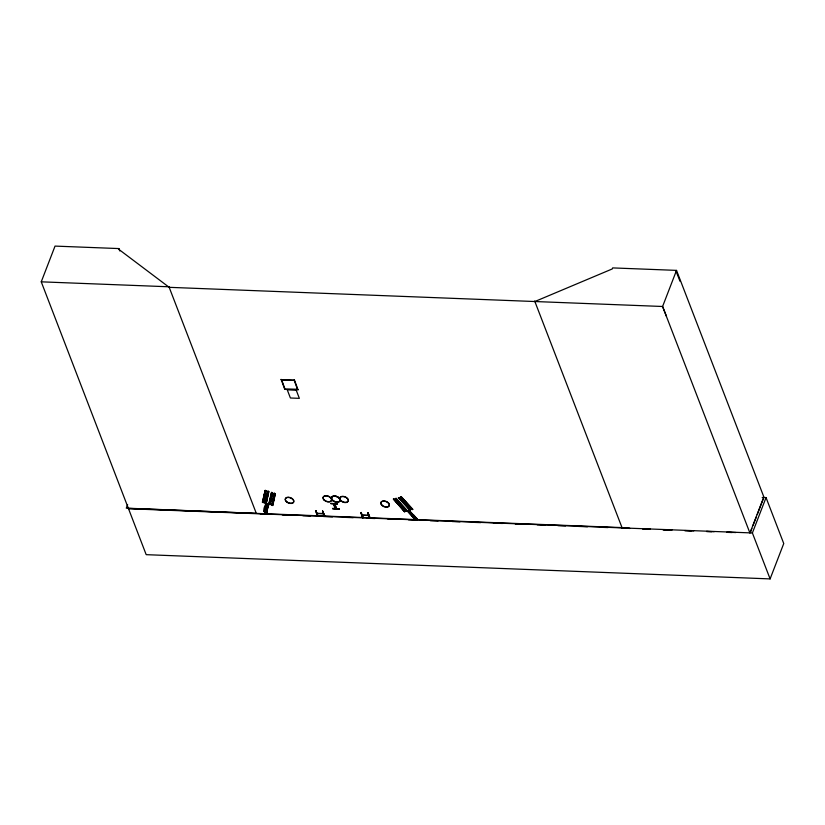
<?xml version="1.0" encoding="UTF-8"?>
<svg xmlns="http://www.w3.org/2000/svg" width="825" height="825" viewBox="0 0 825 825"><rect width="100%" height="100%" fill="white"/><g stroke="black" fill="none" stroke-linecap="round" stroke-linejoin="round"><path stroke-width="1.24" d="M332.65 508.633L339.384 509.138L339.384 508.613M339.384 509.138L332.722 508.839M339.312 508.932L332.722 508.313M335.393 506.509L334.641 506.055L335.239 506.127M263.247 502.404L265.877 490.607L263.423 502.59L262.793 502.394L265.248 490.308L262.35 502.26L263.453 502.611L266.104 490.813L265.567 490.638L263.051 502.477M262.793 502.394L265.207 490.401L262.649 502.208M268.393 491.576L265.722 503.332L266.258 503.498L268.661 491.411L267.919 491.287L265.073 503.137L267.991 491.195L268.651 491.525L266.001 503.302M265.134 503.157L267.651 491.318M265.733 503.343L268.187 491.494L265.598 503.281L265.073 503.137M266.176 503.487L268.857 491.7M264.093 511.686C272.147 492.154 258.215 513.738 266.65 512.212M264.588 511.861L266.496 503.879L265.867 503.848M264.371 511.479L264.887 511.943L266.609 504.085M266.681 512.542C264.32 508.767 271.064 496.114 266.372 512.438C272.075 487.926 263.247 529.423 268.321 504.477L266.042 503.745L264.32 511.603M267.877 504.333L266.238 512.397M271.415 492.473L268.837 504.281L271.765 492.35L269.311 504.446L270.033 504.653L272.621 492.855L271.899 492.649M269.136 504.24L271.755 492.463M269.507 504.498L272.085 492.69L269.971 504.653L272.621 492.855M269.837 504.467L272.425 492.68M272.24 505.374L272.786 505.539L275.375 493.742L274.684 493.546L272.054 505.333L274.168 493.371L275.179 493.567L272.58 505.364L275.107 493.546M274.828 493.577L272.322 505.416L271.59 505.178M316.821 513.315L323.317 513.521M323.534 513.748L317.048 513.542M368.723 515.336L362.196 515.037M368.785 515.532L362.144 515.243M762.197 497.444L766.043 497.588L783.75 543.541L770.107 578.903L146.19 554.668L41.25 281.83L55.038 246.097L118.903 248.572L119.831 250.975M118.903 248.572L118.645 249.243L169.187 287.327L662.599 306.488L666.487 316.346M127.628 504.653L126.277 508.159L256.317 513.397L168.981 286.791M298.165 389.606L284.759 389.379L281.119 379.345M297.691 389.317L285.017 389.132L281.583 379.634M297.577 389.617L294.143 380.119M298.052 389.905L294.412 379.861M265.165 507.839L267.444 508.571M264.835 509.355L267.114 510.087M264.99 508.643L267.269 509.376M264.608 510.273L266.939 510.881M264.547 510.685L266.826 511.418M316.037 510.675L315.552 510.953L317.429 515.821M324.596 515.811L322.678 510.933M322.874 513.181L322.957 513.779M330.804 503.632L337.549 503.735L330.887 503.436M336.394 508.726L334.61 503.611M335.682 508.448L333.733 503.797L335.558 508.664M361.288 512.428C360.958 516.048 365.155 523.009 360.845 512.676M363.052 517.595L361.154 512.655L363.124 517.306M367.898 512.944L369.806 517.822L367.929 512.686M368.125 514.934L368.198 515.109M412.015 515.656L413.851 515.151M412.778 516.502L414.614 515.996M413.459 517.254L415.295 516.749M414.222 518.11L416.058 517.595M414.738 518.678L416.573 518.162M417.337 519.007L409.396 510.881L416.78 519.42L409.396 510.881M676.531 270.383L662.599 306.488L749.946 533.084L763.868 496.98L676.531 270.383L612.666 267.908L612.263 268.94L534.868 301.527M750.461 532.104L751.812 528.598M753.173 525.092L756.329 516.904M757.226 514.573L763.548 498.207M770.107 578.903L752.39 532.96L766.043 497.588M337.456 503.951L330.691 503.467M333.393 503.838L335.249 508.685M393.37 499.094L394.061 499.012M406.663 511.211L395.763 498.537M395.392 498.651L406.89 511.026M406.921 510.923L395.557 498.506L396.165 498.238L407.602 510.923L406.632 511.201M398.362 497.753L410.149 510.159L409.633 510.304L410.2 510.139L399.269 497.485L410.572 510.025L410.015 510.19M399.259 497.506L410.365 509.984M400.527 497.155L412.397 509.551L401.125 497.001L400.558 497.166L412.057 509.53M401.476 496.897L412.778 509.427L401.094 497.011M393.7 499.115L404.693 511.634M405.003 511.644L393.927 498.939M415.274 519.832L415.893 519.657L415.295 519.822L407.715 511.459L409.375 510.943M409.561 510.964L417.378 519.245L415.542 519.74L407.911 511.283L415.769 519.616M400.909 497.062L412.748 509.448M398.537 497.599L409.881 510.118M335.352 506.55L334.898 506.581M408.684 512.139L410.52 511.624M41.25 281.83L169.073 286.791M281.005 379.644L294.298 380.16M281.469 379.933L294.03 380.418M322.565 511.232L324.802 516.079M128.597 508.427L622.009 527.598M128.483 508.726L752.39 532.96M260.391 514.078L268.115 514.377M282.284 514.924L290.008 515.223M302.878 515.728L310.613 516.027M323.483 516.522L332.496 516.873M345.376 517.378L353.1 517.677M367.259 518.224L374.993 518.523M387.863 519.028L395.588 519.327M408.468 519.822L417.481 520.173M430.361 520.678L438.085 520.977M452.244 521.524L459.968 521.823M472.849 522.328L480.573 522.627M493.453 523.122L502.466 523.473M515.336 523.978L523.071 524.277M537.23 524.824L544.954 525.123M557.834 525.628L565.558 525.927M578.438 526.422L587.452 526.773M600.322 527.278L608.046 527.577M622.215 528.124L629.877 528.423L622.215 528.124L534.662 300.991M650.317 529.217L642.654 528.918L650.327 529.258M663.083 529.712L672.024 530.062M684.802 530.558L693.743 530.908M706.509 531.403L714.182 531.702M726.949 532.197L735.89 532.538M663.104 529.774L670.777 530.083M684.833 530.65L691.226 530.908M706.561 531.527L711.676 531.733M727.011 532.352L732.115 532.558M265.867 504.539L268.156 505.271M368.177 512.964L370.064 517.842M322.647 511.18L324.524 516.027M334.847 503.879L336.683 508.757M412.263 509.561L400.589 497.145M408.272 511.18L415.893 519.657M404.817 511.696L393.401 499.001L404.467 511.799M269.363 504.436L268.837 504.281M676.129 271.415L680.017 281.273M274.447 493.329L271.848 505.127L274.478 493.329M317.852 515.563L315.903 510.892L317.852 515.563M296.185 390.091L287.224 389.751L290.4 398.001L299.362 398.351L296.185 390.091M382.078 505.539A4.476 2.753 21.1 0 0 389.225 505.818A4.476 2.753 21.1 0 0 383.903 501.146A4.476 2.753 21.1 0 0 382.078 505.539M382.171 505.312A4.465 2.743 21.1 0 0 389.307 505.591A4.465 2.743 21.1 0 0 383.986 500.93A4.465 2.743 21.1 0 0 382.171 505.312M286.481 501.837A4.486 2.753 21.1 0 0 293.648 502.116A4.486 2.753 21.1 0 0 288.317 497.434A4.486 2.753 21.1 0 0 286.481 501.837M286.584 501.6A4.465 2.743 21.1 0 0 293.721 501.878A4.465 2.743 21.1 0 0 288.41 497.217A4.465 2.743 21.1 0 0 286.584 501.6M341.014 500.95A4.486 2.753 21.1 0 0 348.181 501.229A4.486 2.753 21.1 0 0 342.839 496.537A4.486 2.753 21.1 0 0 341.014 500.95M341.117 500.713A4.465 2.743 21.1 0 0 348.253 500.992A4.465 2.743 21.1 0 0 342.932 496.32A4.465 2.743 21.1 0 0 341.117 500.713M332.702 500.631A4.486 2.753 21.1 0 0 339.869 500.909A4.486 2.753 21.1 0 0 334.527 496.217A4.486 2.753 21.1 0 0 332.702 500.631M332.805 500.393A4.465 2.743 21.1 0 0 339.941 500.672A4.465 2.743 21.1 0 0 334.62 496A4.476 2.753 21.1 0 0 332.795 500.404A4.476 2.753 21.1 0 0 339.941 500.682A4.476 2.753 21.1 0 0 334.62 496A4.465 2.743 21.1 0 0 332.805 500.393M324.297 500.301A4.486 2.753 21.1 0 0 331.464 500.579A4.486 2.753 21.1 0 0 326.123 495.887A4.486 2.753 21.1 0 0 324.297 500.301M324.4 500.063A4.465 2.743 21.1 0 0 331.537 500.342A4.465 2.743 21.1 0 0 326.215 495.67A4.465 2.743 21.1 0 0 324.4 500.063"/></g></svg>
